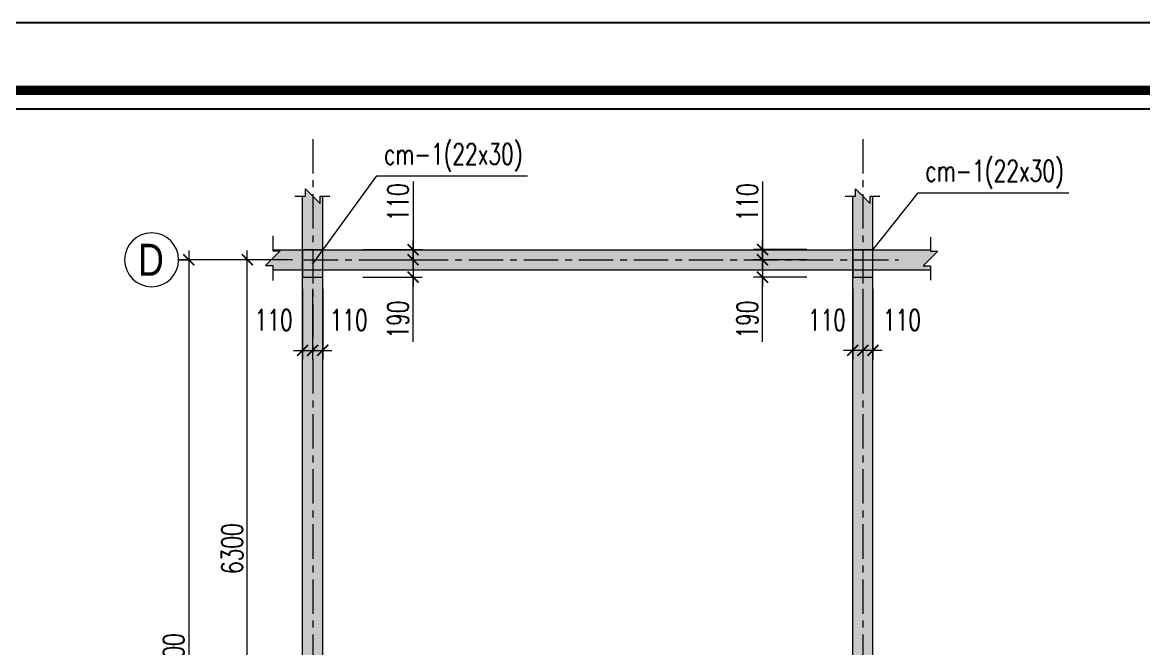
# Model space of a CAD drawing. Header units: millimetres. Extents: x 61738 to 439738, y 60858 to 151243.
# Drawn here: x 157564 to 169791, y 106974 to 113800 of the extents above; entities that cross this region are included whole.
import ezdxf
from ezdxf.enums import TextEntityAlignment as Align

# ---------------------------------------------------------------- set-up
doc = ezdxf.new("R2010")
doc.units = ezdxf.units.MM
doc.linetypes.add('CENTER', pattern=[2, 1.25, -0.25, 0.25, -0.25])
for name, color, linetype, lineweight in [('10-TEXT', 4, 'Continuous', 15), ('3-THAY', 7, 'Continuous', 18), ('6-TRUC', 8, 'CENTER', 9), ('7-HATCH', 8, 'Continuous', 13), ('8-DIM', 8, 'Continuous', 15), ('9-SO HIEU', 8, 'Continuous', 15), ('TEXT', 7, 'Continuous', 25)]:
    doc.layers.add(name, color=color, linetype=linetype, lineweight=lineweight)
doc.layers.add('Khungbo', color=32, linetype='Continuous')
doc.layers.add('KICHTHUOC', color=8, linetype='Continuous')
doc.styles.add('A3 - Text 2.3', font='Vnsimli.shx', dxfattribs={"width": 0.7, "height": 230})
doc.styles.add('A3-Text 2.3', font='vnsimli.shx', dxfattribs={"width": 0.7, "height": 230, "bigfont": 'vn.shx'})
doc.styles.add('T2', font='VnArialH.TTF', dxfattribs={"width": 0.8})
doc.dimstyles.new('A3-1-100', dxfattribs={"dimtxt": 200, "dimasz": 120, "dimexe": 100, "dimexo": 0, "dimgap": 50, "dimtad": 1, "dimdec": 0, "dimdsep": 49, "dimtxsty": 'A3-Text 2.3', "dimblk": 'ARCHTICK', "dimcen": 10, "dimdle": 100, "dimclrd": 8, "dimclre": 8, "dimclrt": 2, "dimadec": 0, "dimazin": 2, "dimtfac": 1, "dimtdec": 0, "dimtix": 1, "dimtmove": 1, "dimatfit": 3, "dimldrblk": 'DOT', "dimfxl": 1, "dimtolj": 1, "dimtzin": 0, "dimlwd": -1, "dimlwe": -1, "dimarcsym": 0})
pattern_1 = [(50, (140.8, 42495.22), (364.36934, -31.87817), [38.1, -419.1]), (355, (140.8, 42495.22), (-70.48684, 382.1137), [30.48, -335.2812]), (100.45144, (171.16, 42492.56), (293.8825, 350.2355), [32.38, -356.1805]), (46.1842, (140.8, 42596.8), (542.1581, -84.0847), [57.15, -628.65]), (96.63556, (185.97, 42589.8), (474.8083, 494.8522), [48.57, -534.2712]), (351.18415, (140.8, 42596.8), (474.8083, 494.8522), [45.72, -502.9195]), (21, (191.6, 42571.42), (303.2288, -204.5304), [38.1, -419.1]), (326, (191.6, 42571.42), (123.60406, 368.3759), [30.48, -335.28]), (71.45144, (216.86, 42554.38), (426.83284, 163.84554), [32.38, -356.1799]), (37.5, (140.79, 42495.22), (6.17721, 169.11008), [0, -331.216, 0, -340.36, 0, -336.55]), (7.5, (140.8, 42495.22), (133.63933, 200.36115), [0, -194.056, 0, -323.596, 0, -128.27]), (327.5, (27.51, 42495.22), (271.18119, -11.45749), [0, -127, 0, -396.24, 0, -525.78]), (317.5, (-23.3, 42495.22), (296.25836, 50.85298), [0, -165.1, 0, -263.144, 0, -373.38])]

# ---------------------------------------------------------------- blocks, each defined once
blk = doc.blocks.new('CDS12')
at = {"layer": 'Defpoints'}
blk.add_lwpolyline([(91835, 363353), (49835, 363353), (49835, 393053), (91835, 393053)], close=True, dxfattribs=at)
at = {"layer": 'Khungbo', "color": 1, "const_width": 100}
blk.add_lwpolyline([(91094, 364100), (50996, 364100), (50996, 392312), (91094, 392312)], close=True, dxfattribs=at)
at = {"layer": 'Khungbo', "color": 1}
blk.add_lwpolyline([(90894, 364300), (51196, 364300), (51196, 392112), (90894, 392112)], close=True, dxfattribs=at)
blk = doc.blocks.new('Truc Y')
at = {"layer": '10-TEXT', "color": 2}
blk.add_line((0, 0), (-150, 0), dxfattribs=at)
blk.add_circle((400, 0), 400, dxfattribs=at)
at = {"layer": '10-TEXT', "color": 2, "style": 'T2', "width": 0.8}
blk.add_attdef('A', text='', height=500, dxfattribs=at).set_placement((400, 13), align=Align.MIDDLE_CENTER)
blk = doc.blocks.new('_ArchTick')
at = {"color": 0, "linetype": 'ByBlock', "const_width": 0.15}
blk.add_lwpolyline([(-0.5, -0.5), (0.5, 0.5)], dxfattribs=at)
blk = doc.blocks.new('*D674')
at = {"layer": '8-DIM', "color": 8, "linetype": 'ByBlock', "ltscale": 100, "transparency": 16777216}
blk.add_line((159377, 111313), (159377, 102413), dxfattribs=at)
at = {"layer": '8-DIM', "color": 8, "ltscale": 100, "transparency": 16777216}
for p, q in [((160511, 111213), (159277, 111213)), ((160511, 102513), (159277, 102513))]:
    blk.add_line(p, q, dxfattribs=at)
at = {"layer": 'Defpoints', "color": 0, "ltscale": 100, "transparency": 16777216}
for p in [(160511, 111213), (159377, 102513), (160511, 102513)]:
    blk.add_point(p, dxfattribs=at)
at = {"layer": '8-DIM', "color": 8, "ltscale": 100, "transparency": 16777216, "xscale": 120, "yscale": 120, "zscale": 120}
for p, rotation in [((159377, 111213), 90), ((159377, 102513), 270)]:
    blk.add_blockref('_ArchTick', p, dxfattribs=dict(at, rotation=rotation))
at = {"layer": '8-DIM', "color": 2, "ltscale": 100, "transparency": 16777216, "insert": (159212, 106863), "char_height": 230, "attachment_point": 5, "rotation": 90, "style": 'A3-Text 2.3'}
blk.add_mtext('\\A1;8700', dxfattribs=at)
blk = doc.blocks.new('_Dot')
at = {"color": 0, "linetype": 'ByBlock', "lineweight": -2}
blk.add_line((-0.5, 0), (-1, 0), dxfattribs=at)
at = {"color": 0, "linetype": 'ByBlock', "const_width": 0.5}
blk.add_lwpolyline([(-0.25, 0, 1), (0.25, 0, 1)], format="xyb", close=True, dxfattribs=at)
blk = doc.blocks.new('*D677')
at = {"layer": '8-DIM', "color": 8, "linetype": 'ByBlock', "ltscale": 500, "transparency": 16777216}
blk.add_line((160016, 104813), (160016, 111313), dxfattribs=at)
at = {"layer": '8-DIM', "color": 8, "ltscale": 500, "transparency": 16777216}
for p, q in [((160511, 111213), (159916, 111213)), ((160511, 104913), (159916, 104913))]:
    blk.add_line(p, q, dxfattribs=at)
at = {"layer": 'Defpoints', "color": 0, "ltscale": 500, "transparency": 16777216}
for p in [(160016, 111213), (160511, 111213), (160511, 104913)]:
    blk.add_point(p, dxfattribs=at)
at = {"layer": '8-DIM', "color": 8, "ltscale": 500, "transparency": 16777216, "xscale": 120, "yscale": 120, "zscale": 120}
for p, rotation in [((160016, 111213), 90), ((160016, 104913), 270)]:
    blk.add_blockref('_ArchTick', p, dxfattribs=dict(at, rotation=rotation))
at = {"layer": '8-DIM', "color": 2, "ltscale": 500, "transparency": 16777216, "insert": (159851, 108063), "char_height": 230, "attachment_point": 5, "rotation": 90, "style": 'A3-Text 2.3'}
blk.add_mtext('\\A1;6300', dxfattribs=at)
blk = doc.blocks.new('*D678')
at = {"layer": '8-DIM', "color": 8, "ltscale": 500, "transparency": 16777216}
for p, q in [((160619, 110895), (160619, 110125)), ((160729, 110895), (160729, 110125))]:
    blk.add_line(p, q, dxfattribs=at)
at = {"layer": '8-DIM', "color": 8, "linetype": 'ByBlock', "ltscale": 500, "transparency": 16777216}
blk.add_line((160519, 110225), (160829, 110225), dxfattribs=at)
at = {"layer": 'Defpoints', "color": 0, "ltscale": 500, "transparency": 16777216}
for p in [(160619, 110895), (160729, 110895), (160729, 110225)]:
    blk.add_point(p, dxfattribs=at)
at = {"layer": '8-DIM', "color": 8, "ltscale": 500, "transparency": 16777216, "xscale": 120, "yscale": 120, "zscale": 120, "rotation": 180}
blk.add_blockref('_ArchTick', (160619, 110225), dxfattribs=at)
at = {"layer": '8-DIM', "color": 8, "ltscale": 500, "transparency": 16777216, "xscale": 120, "yscale": 120, "zscale": 120}
blk.add_blockref('_ArchTick', (160729, 110225), dxfattribs=at)
at = {"layer": '8-DIM', "color": 2, "ltscale": 500, "transparency": 16777216, "insert": (160303, 110555), "char_height": 230, "attachment_point": 5, "style": 'A3-Text 2.3'}
blk.add_mtext('\\A1;110', dxfattribs=at)
blk = doc.blocks.new('*D679')
at = {"layer": '8-DIM', "color": 8, "ltscale": 500, "transparency": 16777216}
for p, q in [((160729, 110895), (160729, 110125)), ((160839, 110895), (160839, 110125))]:
    blk.add_line(p, q, dxfattribs=at)
at = {"layer": '8-DIM', "color": 8, "linetype": 'ByBlock', "ltscale": 500, "transparency": 16777216}
blk.add_line((160629, 110225), (160939, 110225), dxfattribs=at)
at = {"layer": 'Defpoints', "color": 0, "ltscale": 500, "transparency": 16777216}
for p in [(160729, 110895), (160839, 110895), (160839, 110225)]:
    blk.add_point(p, dxfattribs=at)
at = {"layer": '8-DIM', "color": 8, "ltscale": 500, "transparency": 16777216, "xscale": 120, "yscale": 120, "zscale": 120, "rotation": 180}
blk.add_blockref('_ArchTick', (160729, 110225), dxfattribs=at)
at = {"layer": '8-DIM', "color": 8, "ltscale": 500, "transparency": 16777216, "xscale": 120, "yscale": 120, "zscale": 120}
blk.add_blockref('_ArchTick', (160839, 110225), dxfattribs=at)
at = {"layer": '8-DIM', "color": 2, "ltscale": 500, "transparency": 16777216, "insert": (161122, 110555), "char_height": 230, "attachment_point": 5, "style": 'A3-Text 2.3'}
blk.add_mtext('\\A1;110', dxfattribs=at)
blk = doc.blocks.new('*D680')
at = {"layer": '8-DIM', "color": 8, "linetype": 'ByBlock', "ltscale": 500, "transparency": 16777216}
for p, q in [((161824, 112065), (161824, 111323)), ((161824, 111113), (161824, 111423))]:
    blk.add_line(p, q, dxfattribs=at)
at = {"layer": '8-DIM', "color": 8, "ltscale": 500, "transparency": 16777216}
for p, q in [((161276, 111323), (161924, 111323)), ((161276, 111213), (161924, 111213))]:
    blk.add_line(p, q, dxfattribs=at)
at = {"layer": 'Defpoints', "color": 0, "ltscale": 500, "transparency": 16777216}
for p in [(161276, 111323), (161824, 111323), (161276, 111213)]:
    blk.add_point(p, dxfattribs=at)
at = {"layer": '8-DIM', "color": 8, "ltscale": 500, "transparency": 16777216, "xscale": 120, "yscale": 120, "zscale": 120}
for p, rotation in [((161824, 111323), 90), ((161824, 111213), 270)]:
    blk.add_blockref('_ArchTick', p, dxfattribs=dict(at, rotation=rotation))
at = {"layer": '8-DIM', "color": 2, "ltscale": 500, "transparency": 16777216, "insert": (161659, 111839), "char_height": 230, "attachment_point": 5, "rotation": 90, "style": 'A3-Text 2.3'}
blk.add_mtext('\\A1;110', dxfattribs=at)
blk = doc.blocks.new('*D681')
at = {"layer": '8-DIM', "color": 8, "linetype": 'ByBlock', "ltscale": 500, "transparency": 16777216}
for p, q in [((161824, 111313), (161824, 110923)), ((161824, 110319), (161824, 111023))]:
    blk.add_line(p, q, dxfattribs=at)
at = {"layer": '8-DIM', "color": 8, "ltscale": 500, "transparency": 16777216}
for p, q in [((161276, 111213), (161924, 111213)), ((161276, 111023), (161924, 111023))]:
    blk.add_line(p, q, dxfattribs=at)
at = {"layer": 'Defpoints', "color": 0, "ltscale": 500, "transparency": 16777216}
for p in [(161276, 111213), (161276, 111023), (161824, 111023)]:
    blk.add_point(p, dxfattribs=at)
at = {"layer": '8-DIM', "color": 8, "ltscale": 500, "transparency": 16777216, "xscale": 120, "yscale": 120, "zscale": 120}
for p, rotation in [((161824, 111213), 90), ((161824, 111023), 270)]:
    blk.add_blockref('_ArchTick', p, dxfattribs=dict(at, rotation=rotation))
at = {"layer": '8-DIM', "color": 2, "ltscale": 500, "transparency": 16777216, "insert": (161659, 110561), "char_height": 230, "attachment_point": 5, "rotation": 90, "style": 'A3-Text 2.3'}
blk.add_mtext('\\A1;190', dxfattribs=at)
blk = doc.blocks.new('*D682')
at = {"layer": '8-DIM', "color": 8, "ltscale": 500, "transparency": 16777216}
for p, q in [((166729, 110895), (166729, 110125)), ((166839, 110895), (166839, 110125))]:
    blk.add_line(p, q, dxfattribs=at)
at = {"layer": '8-DIM', "color": 8, "linetype": 'ByBlock', "ltscale": 500, "transparency": 16777216}
blk.add_line((166939, 110225), (166629, 110225), dxfattribs=at)
at = {"layer": 'Defpoints', "color": 0, "ltscale": 500, "transparency": 16777216}
for p in [(166729, 110895), (166839, 110895), (166729, 110225)]:
    blk.add_point(p, dxfattribs=at)
at = {"layer": '8-DIM', "color": 8, "ltscale": 500, "transparency": 16777216, "xscale": 120, "yscale": 120, "zscale": 120, "rotation": 180}
blk.add_blockref('_ArchTick', (166729, 110225), dxfattribs=at)
at = {"layer": '8-DIM', "color": 8, "ltscale": 500, "transparency": 16777216, "xscale": 120, "yscale": 120, "zscale": 120}
blk.add_blockref('_ArchTick', (166839, 110225), dxfattribs=at)
at = {"layer": '8-DIM', "color": 2, "ltscale": 500, "transparency": 16777216, "insert": (167156, 110555), "char_height": 230, "attachment_point": 5, "style": 'A3-Text 2.3'}
blk.add_mtext('\\A1;110', dxfattribs=at)
blk = doc.blocks.new('*D683')
at = {"layer": '8-DIM', "color": 8, "ltscale": 500, "transparency": 16777216}
for p, q in [((166619, 110895), (166619, 110125)), ((166729, 110895), (166729, 110125))]:
    blk.add_line(p, q, dxfattribs=at)
at = {"layer": '8-DIM', "color": 8, "linetype": 'ByBlock', "ltscale": 500, "transparency": 16777216}
blk.add_line((166829, 110225), (166519, 110225), dxfattribs=at)
at = {"layer": 'Defpoints', "color": 0, "ltscale": 500, "transparency": 16777216}
for p in [(166619, 110895), (166729, 110895), (166619, 110225)]:
    blk.add_point(p, dxfattribs=at)
at = {"layer": '8-DIM', "color": 8, "ltscale": 500, "transparency": 16777216, "xscale": 120, "yscale": 120, "zscale": 120, "rotation": 180}
blk.add_blockref('_ArchTick', (166619, 110225), dxfattribs=at)
at = {"layer": '8-DIM', "color": 8, "ltscale": 500, "transparency": 16777216, "xscale": 120, "yscale": 120, "zscale": 120}
blk.add_blockref('_ArchTick', (166729, 110225), dxfattribs=at)
at = {"layer": '8-DIM', "color": 2, "ltscale": 500, "transparency": 16777216, "insert": (166337, 110555), "char_height": 230, "attachment_point": 5, "style": 'A3-Text 2.3'}
blk.add_mtext('\\A1;110', dxfattribs=at)
blk = doc.blocks.new('*D684')
at = {"layer": '8-DIM', "color": 8, "linetype": 'ByBlock', "ltscale": 500, "transparency": 16777216}
for p, q in [((165635, 112065), (165635, 111323)), ((165635, 111113), (165635, 111423))]:
    blk.add_line(p, q, dxfattribs=at)
at = {"layer": '8-DIM', "color": 8, "ltscale": 500, "transparency": 16777216}
for p, q in [((166119, 111323), (165535, 111323)), ((166119, 111213), (165535, 111213))]:
    blk.add_line(p, q, dxfattribs=at)
at = {"layer": 'Defpoints', "color": 0, "ltscale": 500, "transparency": 16777216}
for p in [(165635, 111323), (166119, 111323), (166119, 111213)]:
    blk.add_point(p, dxfattribs=at)
at = {"layer": '8-DIM', "color": 8, "ltscale": 500, "transparency": 16777216, "xscale": 120, "yscale": 120, "zscale": 120}
for p, rotation in [((165635, 111323), 90), ((165635, 111213), 270)]:
    blk.add_blockref('_ArchTick', p, dxfattribs=dict(at, rotation=rotation))
at = {"layer": '8-DIM', "color": 2, "ltscale": 500, "transparency": 16777216, "insert": (165470, 111839), "char_height": 230, "attachment_point": 5, "rotation": 90, "style": 'A3-Text 2.3'}
blk.add_mtext('\\A1;110', dxfattribs=at)
blk = doc.blocks.new('*D685')
at = {"layer": '8-DIM', "color": 8, "linetype": 'ByBlock', "ltscale": 500, "transparency": 16777216}
for p, q in [((165635, 111313), (165635, 110923)), ((165635, 110319), (165635, 111023))]:
    blk.add_line(p, q, dxfattribs=at)
at = {"layer": '8-DIM', "color": 8, "ltscale": 500, "transparency": 16777216}
for p, q in [((166119, 111213), (165535, 111213)), ((166119, 111023), (165535, 111023))]:
    blk.add_line(p, q, dxfattribs=at)
at = {"layer": 'Defpoints', "color": 0, "ltscale": 500, "transparency": 16777216}
for p in [(166119, 111213), (165635, 111023), (166119, 111023)]:
    blk.add_point(p, dxfattribs=at)
at = {"layer": '8-DIM', "color": 8, "ltscale": 500, "transparency": 16777216, "xscale": 120, "yscale": 120, "zscale": 120}
for p, rotation in [((165635, 111213), 90), ((165635, 111023), 270)]:
    blk.add_blockref('_ArchTick', p, dxfattribs=dict(at, rotation=rotation))
at = {"layer": '8-DIM', "color": 2, "ltscale": 500, "transparency": 16777216, "insert": (165470, 110561), "char_height": 230, "attachment_point": 5, "rotation": 90, "style": 'A3-Text 2.3'}
blk.add_mtext('\\A1;190', dxfattribs=at)

msp = doc.modelspace()

# ---------------------------------------------------------------- hatches: boundary and pattern name
at = {"layer": '7-HATCH', "ltscale": 400}
h = msp.add_hatch(dxfattribs=at)
h.set_pattern_fill('AR-CONC', color=256, scale=2)
h.set_pattern_definition(pattern_1)
h.paths.add_polyline_path([(166839.3, 102402.5), (166619.3, 102402.5), (166619.3, 101935.2), (166649.3, 101935.2), (166649.3, 102015.2), (166809.3, 101855.2), (166809.3, 101935.2), (166839.3, 101935.2)])
h.paths.add_polyline_path([(160839.3, 102402.5), (160619.3, 102402.5), (160619.3, 101935.2), (160649.3, 101935.2), (160649.3, 102015.2), (160809.3, 101855.2), (160809.3, 101935.2), (160839.3, 101935.2)])
h.paths.add_polyline_path([(160839.3, 111905.2), (160809.3, 111905.2), (160809.3, 111825.2), (160649.3, 111985.2), (160649.3, 111905.2), (160619.3, 111905.2), (160619.3, 111322.5), (160839.3, 111322.5)])
h.paths.add_polyline_path([(160619.3, 111322.5), (160296.1, 111322.5), (160296.1, 111310.2), (160376.1, 111310.2), (160216.1, 111150.2), (160296.1, 111150.2), (160296.1, 111102.5), (160619.3, 111102.5)])
h.paths.add_polyline_path([(166839.3, 111905.2), (166809.3, 111905.2), (166809.3, 111825.2), (166649.3, 111985.2), (166649.3, 111905.2), (166619.3, 111905.2), (166619.3, 111322.5), (166839.3, 111322.5)])
h.paths.add_polyline_path([(167546.1, 111305.2), (167466.1, 111305.2), (167466.1, 111322.5), (166839.3, 111322.5), (166839.3, 111102.5), (167466.1, 111102.5), (167466.1, 111145.2), (167386.1, 111145.2)])
h = msp.add_hatch(dxfattribs=at)
h.set_pattern_fill('AR-CONC', color=256, scale=2)
h.set_pattern_definition(pattern_1)
h.paths.add_polyline_path([(160839.3, 111322.5), (160839.3, 111102.5), (166619.3, 111102.5), (166619.3, 111322.5)])
h.paths.add_polyline_path([(160619.3, 105102.5), (160839.3, 105102.5), (160839.3, 111022.5), (160619.3, 111022.5)])
h.paths.add_polyline_path([(166619.3, 105102.5), (166839.3, 105102.5), (166839.3, 111022.5), (166619.3, 111022.5)])
h.paths.add_polyline_path([(166839.3, 104802.5), (166619.3, 104802.5), (166619.3, 102622.5), (166839.3, 102622.5)])
h.paths.add_polyline_path([(160839.3, 104802.5), (160619.3, 104802.5), (160619.3, 102622.5), (160839.3, 102622.5)])
h = msp.add_hatch(color=256, dxfattribs=at)
h.paths.add_polyline_path([(166839.3, 111322.5), (166619.3, 111322.5), (166619.3, 111022.5), (166839.3, 111022.5)])
h.paths.add_polyline_path([(160839.3, 111322.5), (160619.3, 111322.5), (160619.3, 111022.5), (160839.3, 111022.5)])
h = msp.add_hatch(color=256, dxfattribs=at)
h.paths.add_polyline_path([(166839.3, 105102.5), (166619.3, 105102.5), (166619.3, 104802.5), (166839.3, 104802.5)])
h.paths.add_polyline_path([(166839.3, 111322.5), (166619.3, 111322.5), (166619.3, 111022.5), (166839.3, 111022.5)])

# ---------------------------------------------------------------- linework, layer by layer
at = {"layer": '3-THAY', "ltscale": 400}
for points in [[(160619.3, 101935.2), (160619.3, 111905.2)], [(160839.3, 101935.2), (160839.3, 111905.2)], [(166619.3, 101935.2), (166619.3, 111905.2)], [(166839.3, 101935.2), (166839.3, 111905.2)], [(160296.1, 111322.5), (167466.1, 111322.5)], [(160296.1, 111102.5), (167466.1, 111102.5)]]:
    msp.add_lwpolyline(points, dxfattribs=at)
at = {"layer": '3-THAY'}
for points in [[(160619.3, 111022.5), (160839.3, 111022.5), (160839.3, 111322.5), (160619.3, 111322.5)], [(166619.3, 111022.5), (166839.3, 111022.5), (166839.3, 111322.5), (166619.3, 111322.5)]]:
    msp.add_lwpolyline(points, close=True, dxfattribs=at)
at = {"layer": '6-TRUC', "ltscale": 300}
for p, q in [((160729.3, 112528.7), (160729.3, 101240)), ((166729.3, 112528.7), (166729.3, 101240)), ((160632.4, 111212.5), (167119.8, 111212.5))]:
    msp.add_line(p, q, dxfattribs=at)
at = {"layer": '7-HATCH', "ltscale": 400}
for points in [[(160536.1, 111905.2), (160649.3, 111905.2), (160649.3, 111985.2), (160809.3, 111825.2), (160809.3, 111905.2), (160916.1, 111905.2)], [(166536.1, 111905.2), (166649.3, 111905.2), (166649.3, 111985.2), (166809.3, 111825.2), (166809.3, 111905.2), (166916.1, 111905.2)], [(160296.1, 111472), (160296.1, 111310.2), (160376.1, 111310.2), (160216.1, 111150.2), (160296.1, 111150.2), (160296.1, 110988.4)], [(167466.1, 111460.8), (167466.1, 111305.2), (167546.1, 111305.2), (167386.1, 111145.2), (167466.1, 111145.2), (167466.1, 110989.6)]]:
    msp.add_lwpolyline(points, dxfattribs=at)

# ---------------------------------------------------------------- block references
at = {"layer": 'KICHTHUOC'}
msp.add_blockref('CDS12', (95903.3, -279252.9), dxfattribs=at)
ref = msp.add_blockref('Truc Y', (159266.8, 111212.5), dxfattribs=dict(at, xscale=-0.7349999999496504, yscale=0.7349999999423744, zscale=0.7349999999511055))
ref.add_attrib('A', 'D', dxfattribs={"layer": 'TEXT', "height": 350, "style": 'T2', "width": 0.8}).set_placement((158964.9, 111212.5), align=Align.MIDDLE_CENTER)

# ---------------------------------------------------------------- texts
at = {"layer": '10-TEXT', "style": 'A3 - Text 2.3', "width": 0.7}
for p in [(161507.8, 112250.7), (167410.3, 112067.3)]:
    msp.add_text('cm-1(22x30)', height=230, dxfattribs=at).set_placement(p)

# ---------------------------------------------------------------- dimensions: what is measured, and where the dimension line sits
at = {"layer": '8-DIM', "ltscale": 500}
for base, p1, p2, angle, picture, middle in [((161823.6, 111322.5), (161276.1, 111212.5), (161276.1, 111322.5), 90, '*D680', (161658.6, 111838.8)), ((165635, 111322.5), (166119.4, 111212.5), (166119.4, 111322.5), 90, '*D684', (165800, 111838.8)), ((161823.6, 111022.5), (161276.1, 111212.5), (161276.1, 111022.5), 90, '*D681', (161658.6, 110560.8)), ((165635, 111022.5), (166119.4, 111212.5), (166119.4, 111022.5), 90, '*D685', (165800, 110560.8)), ((166619.3, 110225.2), (166729.3, 110895.2), (166619.3, 110895.2), 180, '*D683', (166337.1, 110390.2)), ((166729.3, 110225.2), (166839.3, 110895.2), (166729.3, 110895.2), 180, '*D682', (167155.9, 110390.2))]:
    dim = msp.add_linear_dim(base=base, p1=p1, p2=p2, angle=angle, dimstyle='A3-1-100', dxfattribs=at)
    dim.commit()
    dim.dimension.update_dxf_attribs({"geometry": picture, "text_midpoint": middle, "dimtype": 160})
at = {"layer": '8-DIM', "ltscale": 100}
dim = msp.add_linear_dim(base=(159377, 102512.5), p1=(160511.1, 111212.5), p2=(160511.1, 102512.5), angle=90, dimstyle='A3-1-100', dxfattribs=at)
dim.commit()
dim.dimension.update_dxf_attribs({"geometry": '*D674', "text_midpoint": (159212, 106862.5)})
at = {"layer": '8-DIM', "ltscale": 500}
dim = msp.add_linear_dim(base=(160016.2, 111212.5), p1=(160511.1, 104912.5), p2=(160511.1, 111212.5), angle=90, dimstyle='A3-1-100', dxfattribs=at)
dim.commit()
dim.dimension.update_dxf_attribs({"geometry": '*D677', "text_midpoint": (159851.2, 108062.5)})
for base, p1, p2, picture, middle in [((160729.3, 110225.2), (160619.3, 110895.2), (160729.3, 110895.2), '*D678', (160302.7, 110390.2)), ((160839.3, 110225.2), (160729.3, 110895.2), (160839.3, 110895.2), '*D679', (161121.6, 110390.2))]:
    dim = msp.add_linear_dim(base=base, p1=p1, p2=p2, dimstyle='A3-1-100', dxfattribs=at)
    dim.commit()
    dim.dimension.update_dxf_attribs({"geometry": picture, "text_midpoint": middle, "dimtype": 160})

# ---------------------------------------------------------------- leaders
at = {"layer": '9-SO HIEU', "ltscale": 100}
for points in [[(160729.3, 111169.1), (161429.2, 112126.5), (163072.6, 112126.5)], [(166839.3, 111322.5), (167331.6, 111943.2), (168975.1, 111943.2)]]:
    msp.add_leader(points, dimstyle='A3-1-100', override={"dimasz": 2, "dimgap": 1.2, "dimtad": 0}, dxfattribs=at)

doc.saveas('drawing.dxf')
